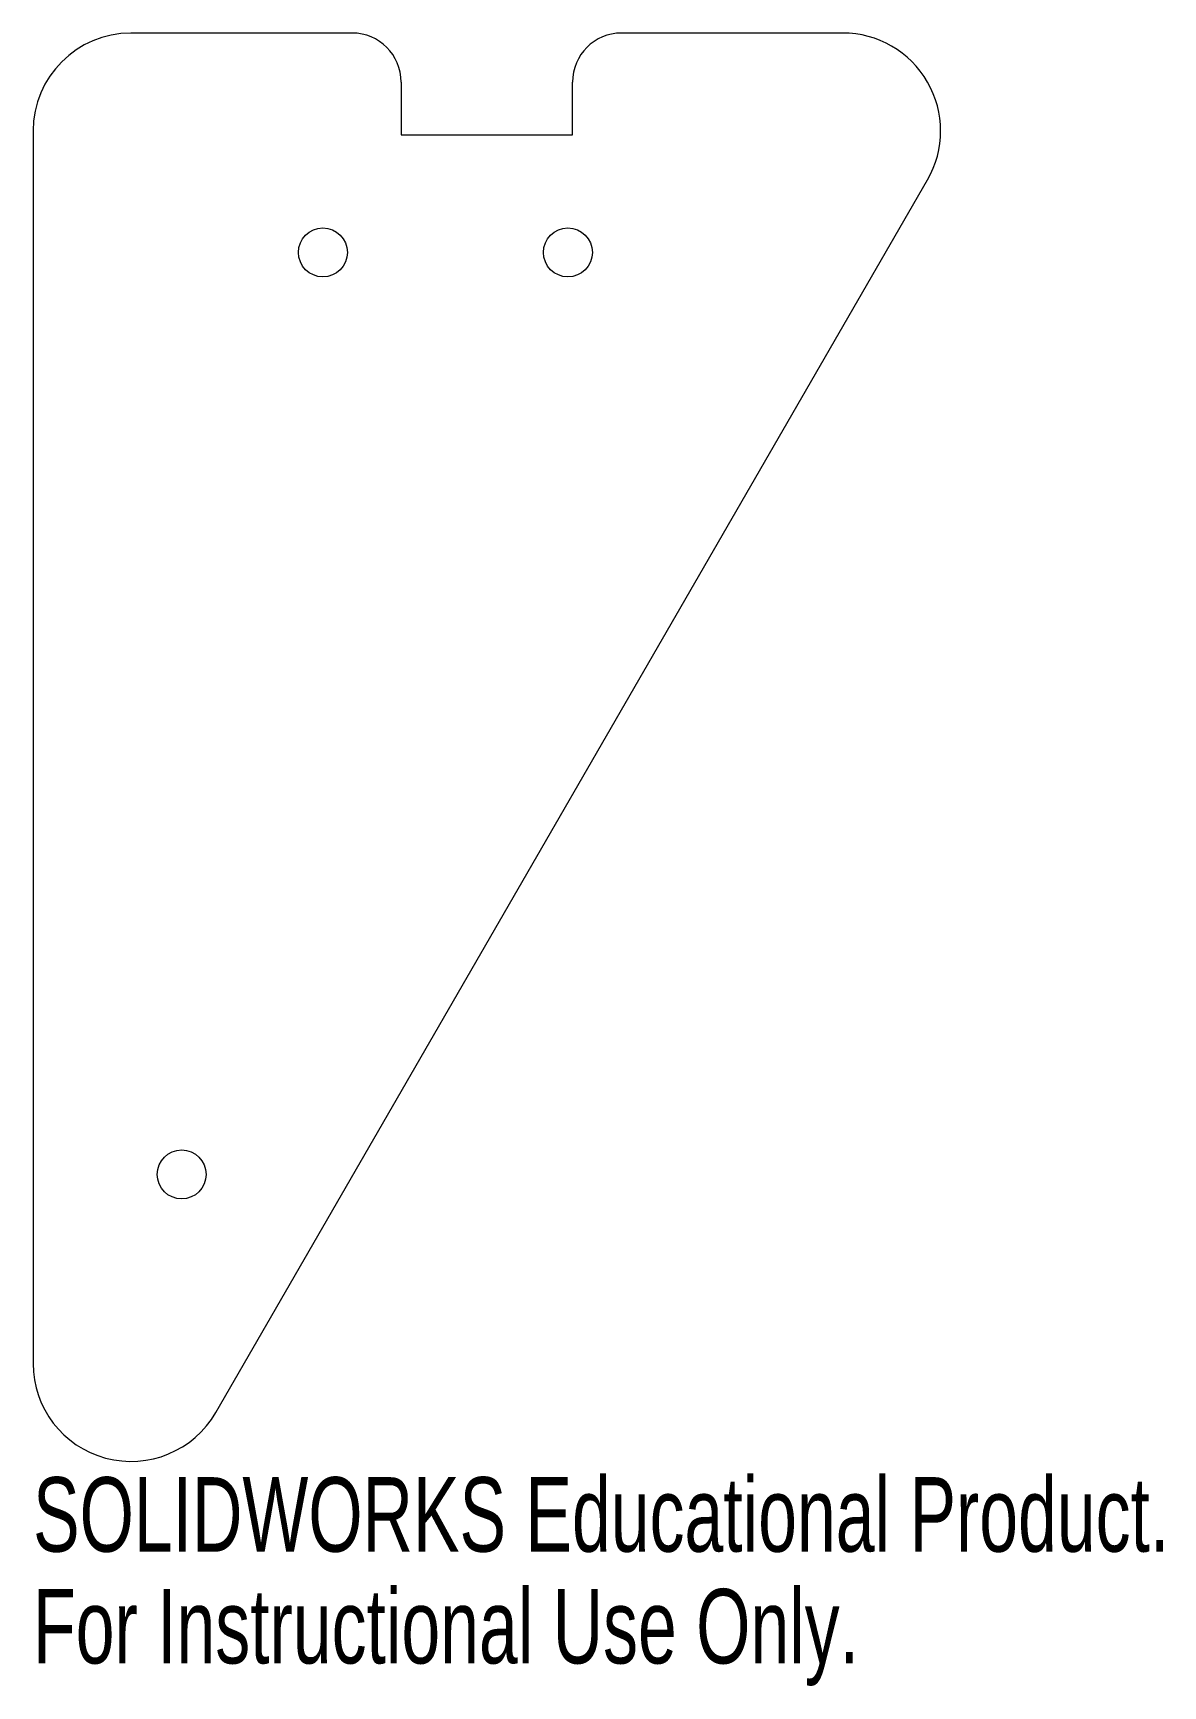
# Model space of a CAD drawing. Header units: inches. Extents: x 0 to 2.88, y -4.22 to 0.
import ezdxf

# ---------------------------------------------------------------- set-up
doc = ezdxf.new("R2010")
doc.units = ezdxf.units.IN
doc.header["$MEASUREMENT"] = 0
doc.styles.add('SLDTEXTSTYLE0', font='TXT', dxfattribs={"width": 0.7})

msp = doc.modelspace()

# ---------------------------------------------------------------- linework, layer by layer
at = {"color": 7, "linetype": 'Continuous', "lineweight": 18}
for p, q in [((0.8147, 0), (0.25, 0)), ((2.067, 0), (1.5022, 0)), ((0.9397, -0.125), (0.9397, -0.26)), ((1.3772, -0.26), (1.3772, -0.125)), ((0, -0.25), (0, -3.3971)), ((0.9397, -0.26), (1.3772, -0.26)), ((0.4665, -3.5221), (2.2835, -0.375))]:
    msp.add_line(p, q, dxfattribs=at)
for centre in [(0.74, -0.56), (1.3655, -0.56), (0.3794, -2.9142)]:
    msp.add_circle(centre, 0.0625, dxfattribs=at)
for centre, radius, start, end in [((0.25, -0.25), 0.25, 90, 180), ((0.8147, -0.125), 0.125, 0, 90), ((1.5022, -0.125), 0.125, 90, 180), ((2.067, -0.25), 0.25, 330, 90), ((0.25, -3.3971), 0.25, 180, 330)]:
    msp.add_arc(centre, radius, start, end, dxfattribs=at)

# ---------------------------------------------------------------- texts
at = {"color": 7, "linetype": 'Continuous', "char_height": 0.1903, "attachment_point": 1, "style": 'SLDTEXTSTYLE0'}
for s, insert in [('SOLIDWORKS Educational Product.', (0, -3.6873)), ('For Instructional Use Only.', (0, -3.9727))]:
    msp.add_mtext(s, dxfattribs=dict(at, insert=insert))

doc.saveas('drawing.dxf')
